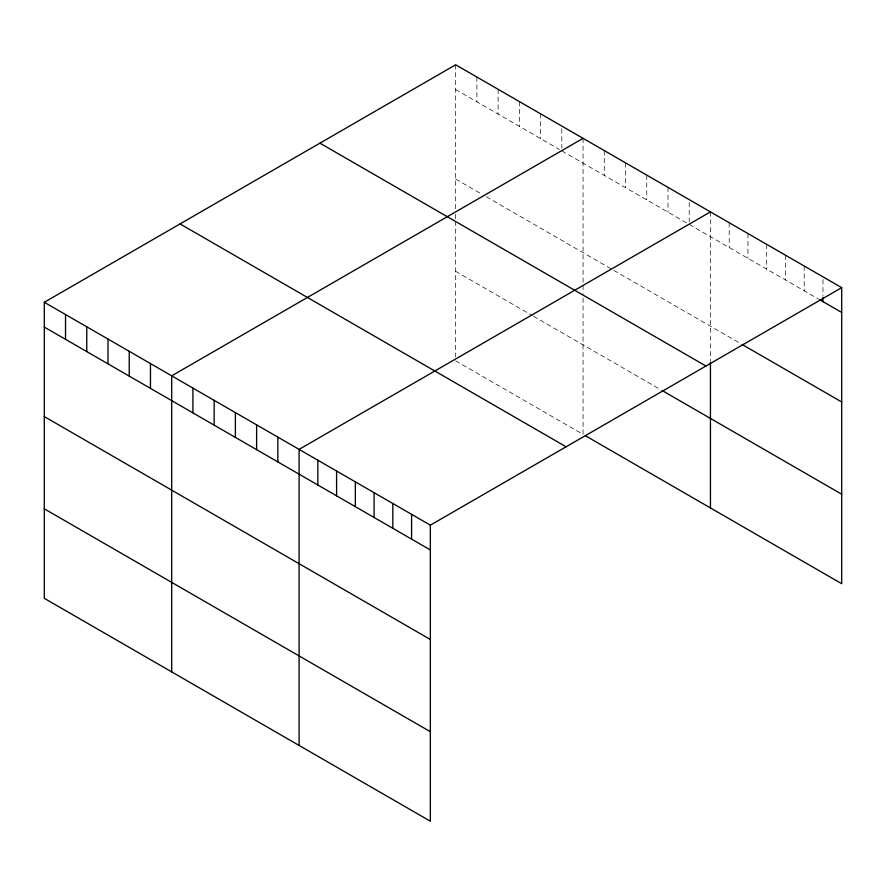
<?xml version="1.0" encoding="UTF-8"?>
<svg xmlns="http://www.w3.org/2000/svg" width="886" height="886" viewBox="0 0 886 886"><rect width="100%" height="100%" fill="white"/><g stroke="black" fill="none" stroke-linecap="round" stroke-linejoin="round"><path stroke-width="0.66" stroke-dasharray="4.43 3.32" d="M455.659 89.575L559.465 149.512M561.824 150.875L686.86 223.062M689.219 224.424L818.265 298.925M455.659 179.094L481.607 194.078M486.325 196.803L612.547 269.665M613.721 270.352L739.744 343.103M455.659 271.326L532.331 315.593M533.516 316.269L660.901 389.818M455.659 360.835L583.054 434.384L583.054 294.695M822.95 279.599L822.95 296.123M804.2 266.01L804.2 290.807M785.45 255.19L785.45 279.976M766.7 244.359L766.7 269.156M747.95 233.539L747.95 258.324M729.2 222.707L729.2 247.504M710.45 211.887L710.45 361.455M689.219 202.385L689.219 221.666M667.978 187.367L667.978 212.164M646.747 175.107L646.747 199.904M625.516 162.858L625.516 187.644M604.285 150.598L604.285 175.384M583.054 138.338L583.054 283.841M583.054 285.192L583.054 293.332M561.824 128.835L561.824 148.117M540.593 113.818L540.593 138.615M519.362 101.558L519.362 126.355M498.12 89.309L498.12 114.095M476.889 77.049L476.889 101.835M455.659 64.789L455.659 208.93M455.659 214.357L455.659 219.783M455.659 221.135L455.659 356.892"/><path stroke-width="1.33" d="M44.3 302.281L430.341 525.165L430.341 821.211L44.3 598.338L44.3 302.281L455.659 64.789L841.7 287.662L841.7 583.719L585.413 435.746M583.054 138.338L171.696 375.83L171.696 671.887M710.45 211.887L299.091 449.379L299.091 745.436M430.341 525.165L841.7 287.662M819.439 299.601L841.7 312.459M742.091 344.466L841.7 401.967M319.912 143.155L705.954 366.04M662.086 390.505L841.7 494.2M180.046 223.914L566.088 446.788M44.3 327.078L430.341 549.951M44.3 416.586L430.341 639.47M44.3 508.819L430.341 731.692M822.95 297.497L822.95 301.628M710.45 362.817L710.45 507.933M411.591 514.334L411.591 539.131M392.841 503.514L392.841 528.3M374.091 492.682L374.091 517.479M355.341 481.862L355.341 506.648M336.591 471.031L336.591 495.828M317.841 460.211L317.841 484.996M277.85 437.119L277.85 461.916M256.619 424.87L256.619 449.656M235.388 412.61L235.388 437.396M214.157 400.35L214.157 425.136M192.926 388.09L192.926 412.887M150.465 363.57L150.465 388.367M129.234 351.321L129.234 376.107M107.992 339.061L107.992 363.847M86.762 326.801L86.762 351.587M65.531 314.541L65.531 339.338"/></g></svg>
